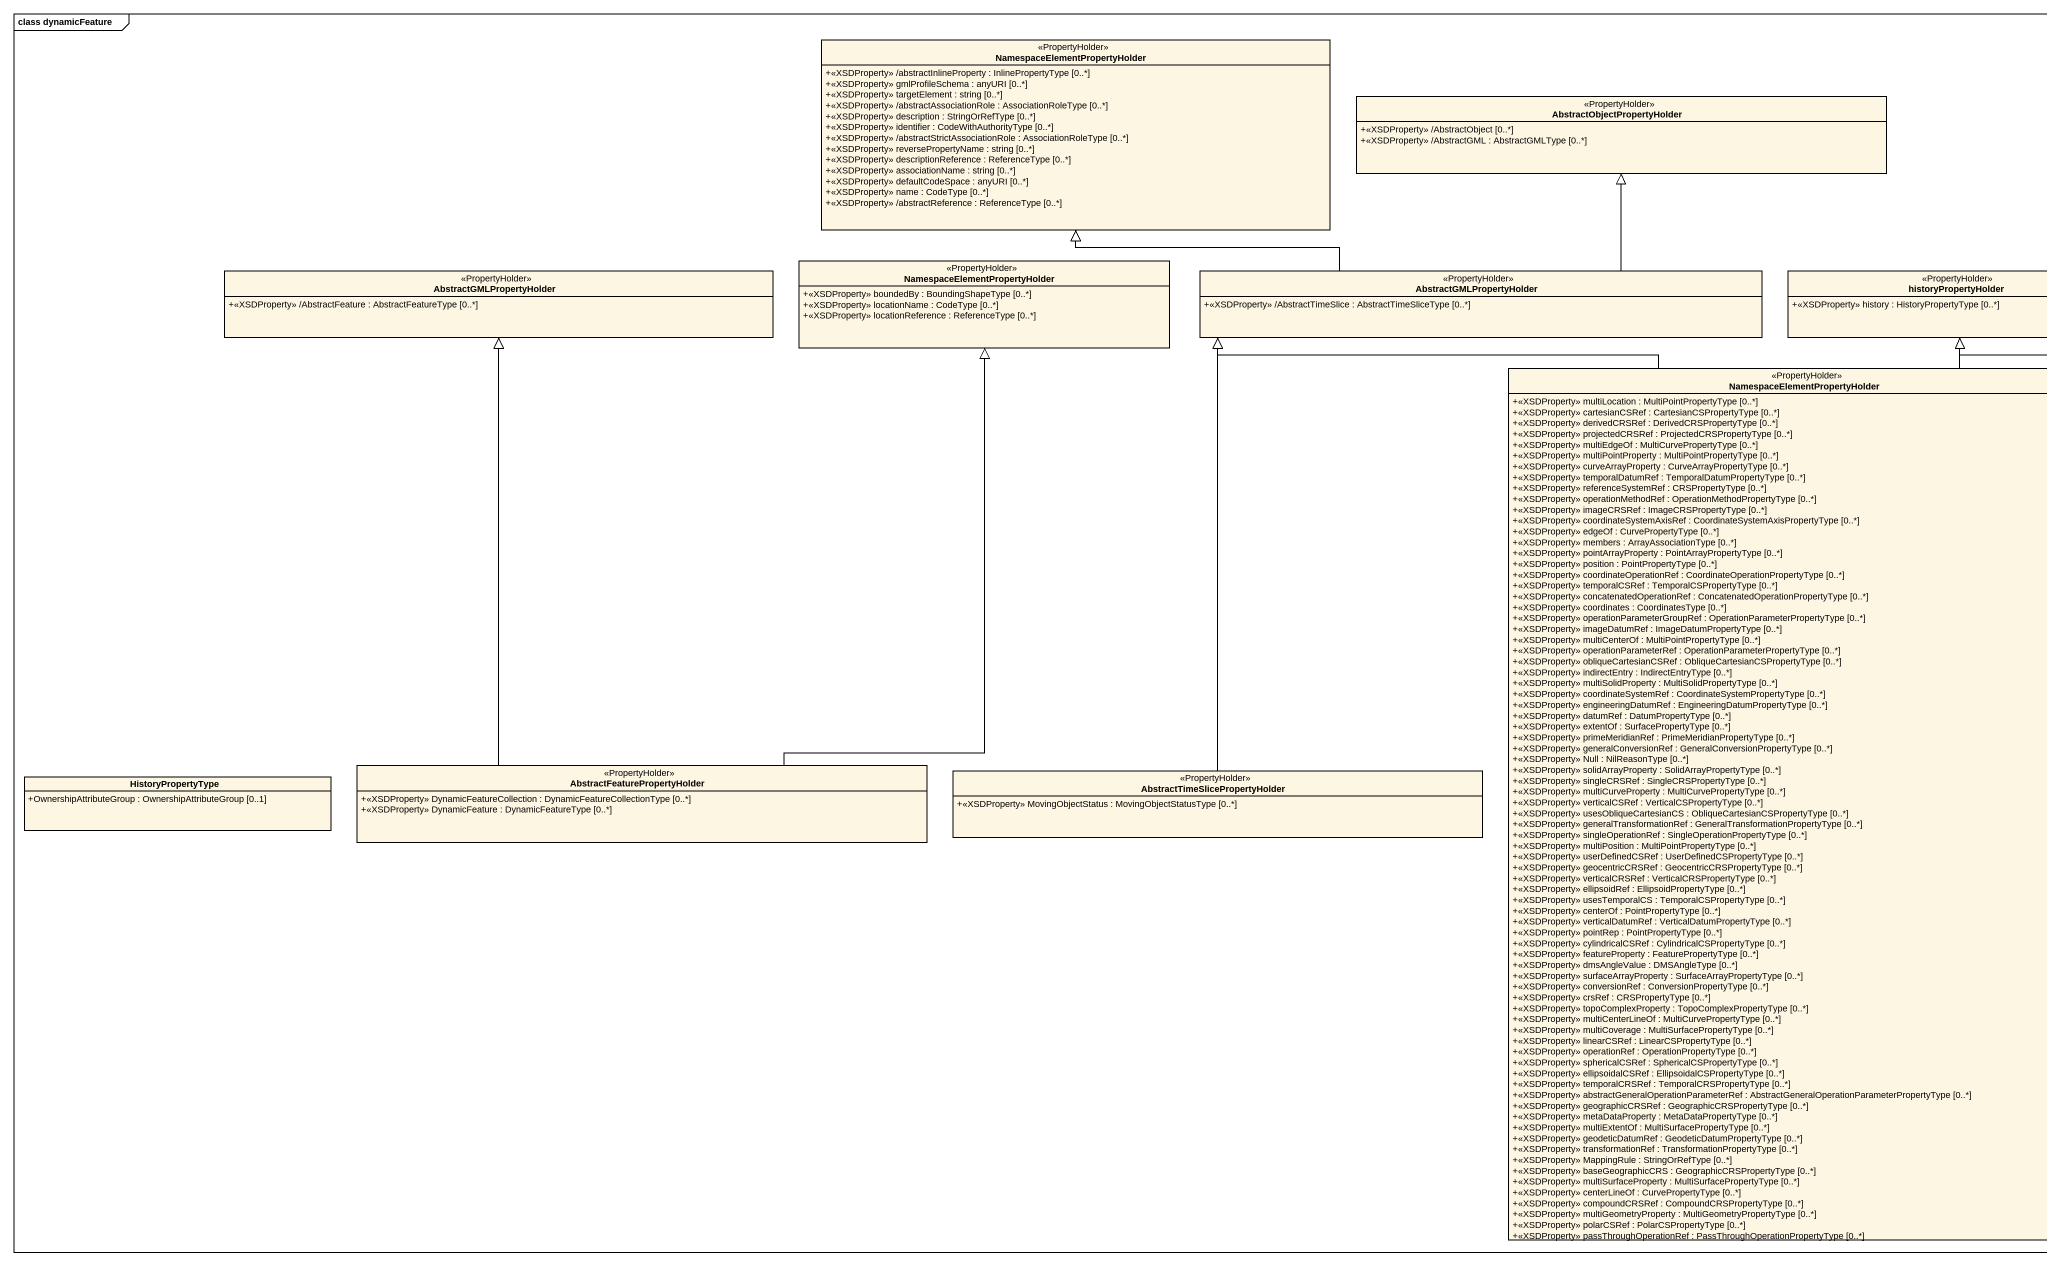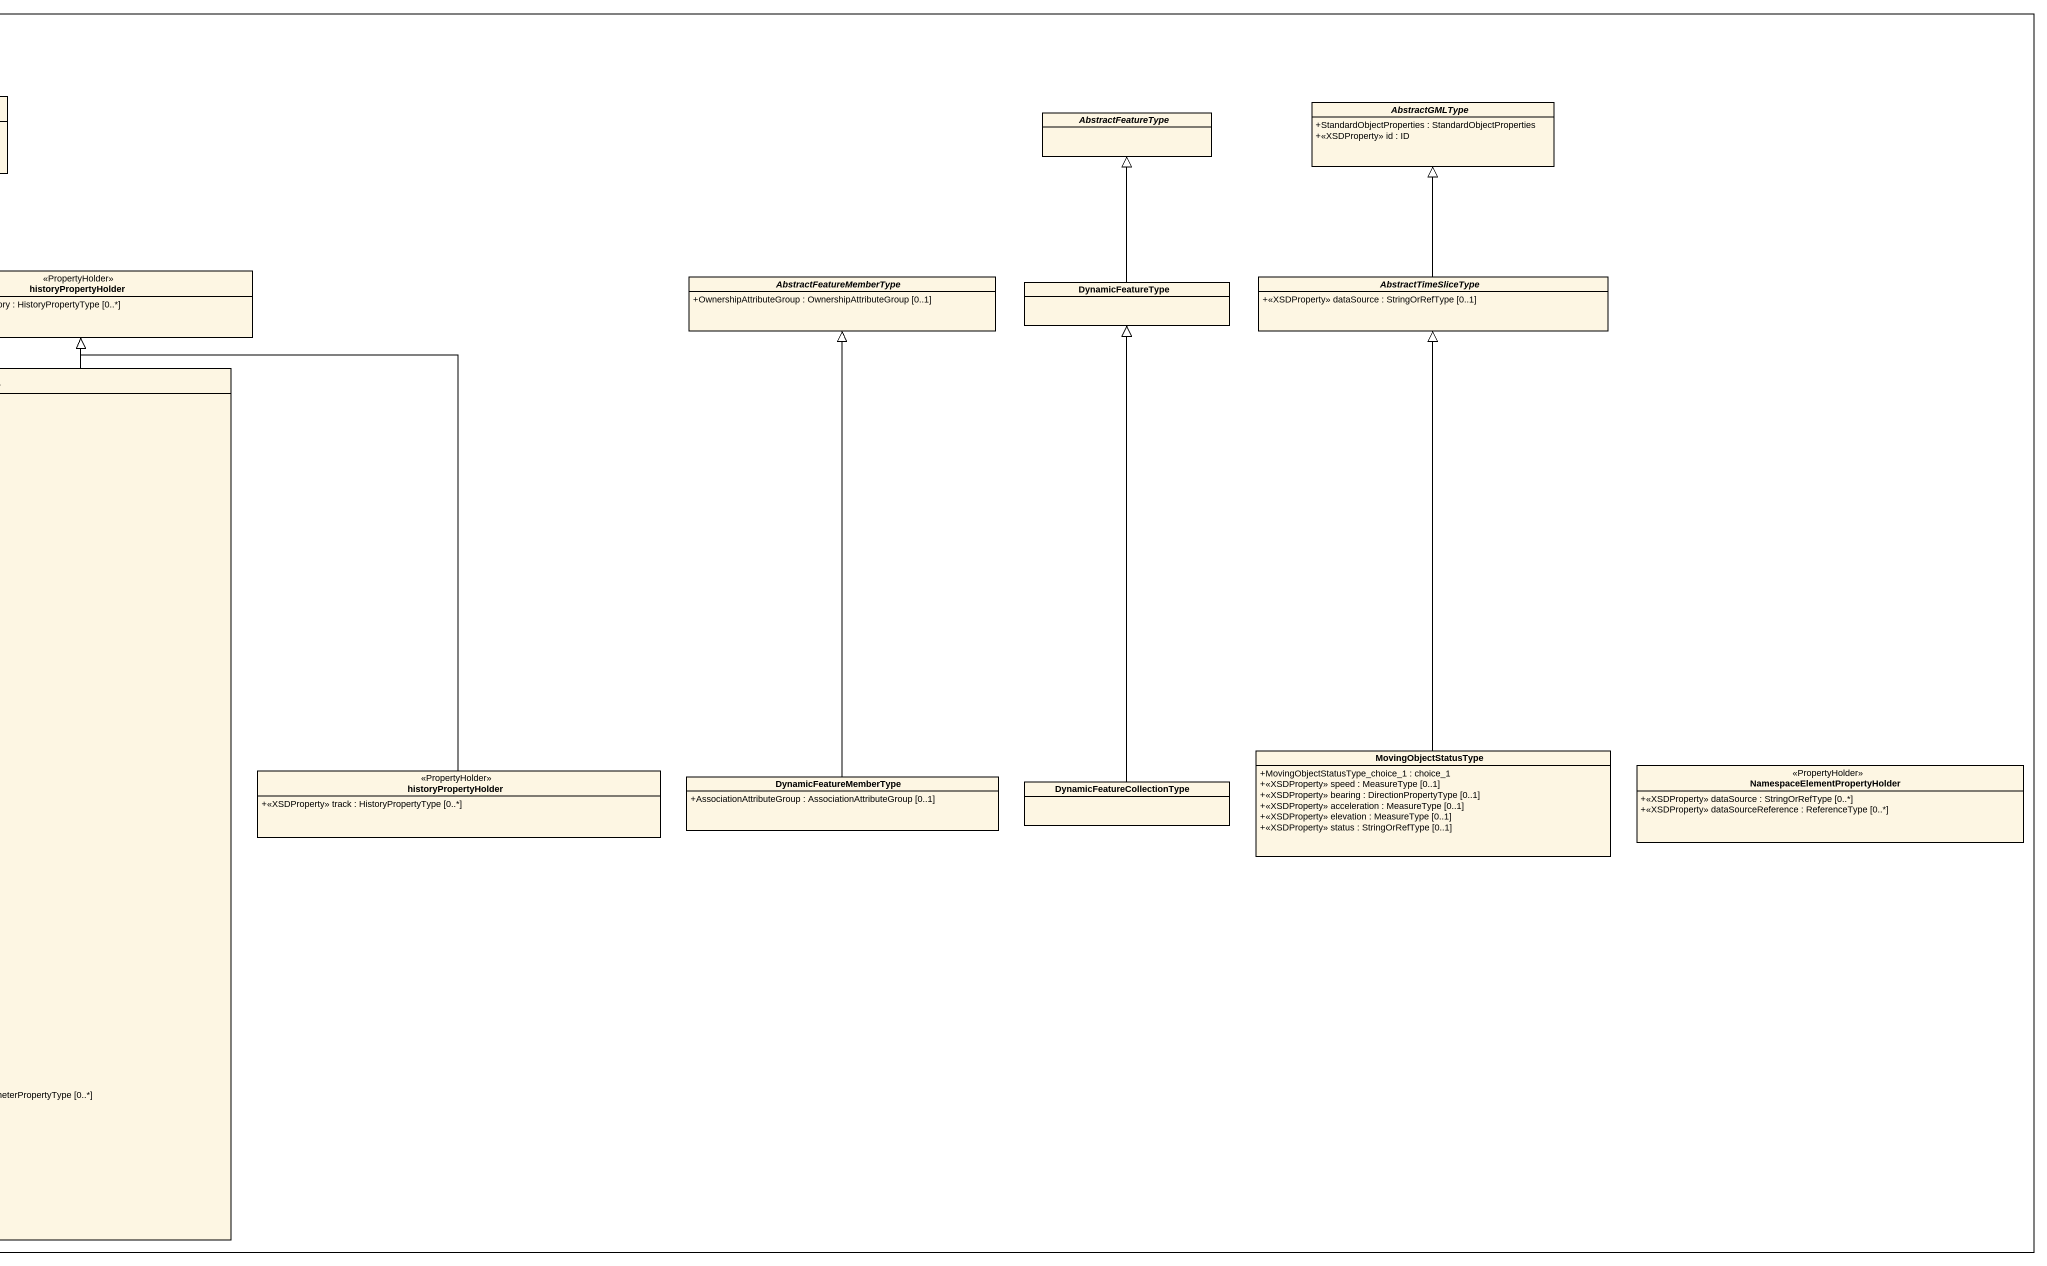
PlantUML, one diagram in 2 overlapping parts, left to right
@startuml
mainframe class dynamicFeature
hide circle
hide empty members
skinparam classAttributeIconSize 0
class "NamespaceElementPropertyHolder" as NamespaceElementPropertyHold <<PropertyHolder>> {
  +<<XSDProperty>> /abstractInlineProperty : InlinePropertyType [0..*]
  +<<XSDProperty>> gmlProfileSchema : anyURI [0..*]
  +<<XSDProperty>> targetElement : string [0..*]
  +<<XSDProperty>> /abstractAssociationRole : AssociationRoleType [0..*]
  +<<XSDProperty>> description : StringOrRefType [0..*]
  +<<XSDProperty>> identifier : CodeWithAuthorityType [0..*]
  +<<XSDProperty>> /abstractStrictAssociationRole : AssociationRoleType [0..*]
  +<<XSDProperty>> reversePropertyName : string [0..*]
  +<<XSDProperty>> descriptionReference : ReferenceType [0..*]
  +<<XSDProperty>> associationName : string [0..*]
  +<<XSDProperty>> defaultCodeSpace : anyURI [0..*]
  +<<XSDProperty>> name : CodeType [0..*]
  +<<XSDProperty>> /abstractReference : ReferenceType [0..*]
}
class AbstractObjectPropertyHolder <<PropertyHolder>> {
  +<<XSDProperty>> /AbstractObject [0..*]
  +<<XSDProperty>> /AbstractGML : AbstractGMLType [0..*]
}
abstract class AbstractFeatureType
abstract class AbstractGMLType {
  +StandardObjectProperties : StandardObjectProperties
  +<<XSDProperty>> id : ID
}
class AbstractGMLPropertyHolder <<PropertyHolder>> {
  +<<XSDProperty>> /AbstractFeature : AbstractFeatureType [0..*]
}
class "NamespaceElementPropertyHolder" as NamespaceElementPropertyHold_2 <<PropertyHolder>> {
  +<<XSDProperty>> boundedBy : BoundingShapeType [0..*]
  +<<XSDProperty>> locationName : CodeType [0..*]
  +<<XSDProperty>> locationReference : ReferenceType [0..*]
}
class "AbstractGMLPropertyHolder" as AbstractGMLPropertyHolder_2 <<PropertyHolder>> {
  +<<XSDProperty>> /AbstractTimeSlice : AbstractTimeSliceType [0..*]
}
class historyPropertyHolder <<PropertyHolder>> {
  +<<XSDProperty>> history : HistoryPropertyType [0..*]
}
abstract class AbstractFeatureMemberType {
  +OwnershipAttributeGroup : OwnershipAttributeGroup [0..1]
}
class DynamicFeatureType
abstract class AbstractTimeSliceType {
  +<<XSDProperty>> dataSource : StringOrRefType [0..1]
}
class "NamespaceElementPropertyHolder" as NamespaceElementPropertyHold_3 <<PropertyHolder>> {
  +<<XSDProperty>> multiLocation : MultiPointPropertyType [0..*]
  +<<XSDProperty>> cartesianCSRef : CartesianCSPropertyType [0..*]
  +<<XSDProperty>> derivedCRSRef : DerivedCRSPropertyType [0..*]
  +<<XSDProperty>> projectedCRSRef : ProjectedCRSPropertyType [0..*]
  +<<XSDProperty>> multiEdgeOf : MultiCurvePropertyType [0..*]
  +<<XSDProperty>> multiPointProperty : MultiPointPropertyType [0..*]
  +<<XSDProperty>> curveArrayProperty : CurveArrayPropertyType [0..*]
  +<<XSDProperty>> temporalDatumRef : TemporalDatumPropertyType [0..*]
  +<<XSDProperty>> referenceSystemRef : CRSPropertyType [0..*]
  +<<XSDProperty>> operationMethodRef : OperationMethodPropertyType [0..*]
  +<<XSDProperty>> imageCRSRef : ImageCRSPropertyType [0..*]
  +<<XSDProperty>> coordinateSystemAxisRef : CoordinateSystemAxisPropertyType [0..*]
  +<<XSDProperty>> edgeOf : CurvePropertyType [0..*]
  +<<XSDProperty>> members : ArrayAssociationType [0..*]
  +<<XSDProperty>> pointArrayProperty : PointArrayPropertyType [0..*]
  +<<XSDProperty>> position : PointPropertyType [0..*]
  +<<XSDProperty>> coordinateOperationRef : CoordinateOperationPropertyType [0..*]
  +<<XSDProperty>> temporalCSRef : TemporalCSPropertyType [0..*]
  +<<XSDProperty>> concatenatedOperationRef : ConcatenatedOperationPropertyType [0..*]
  +<<XSDProperty>> coordinates : CoordinatesType [0..*]
  +<<XSDProperty>> operationParameterGroupRef : OperationParameterPropertyType [0..*]
  +<<XSDProperty>> imageDatumRef : ImageDatumPropertyType [0..*]
  +<<XSDProperty>> multiCenterOf : MultiPointPropertyType [0..*]
  +<<XSDProperty>> operationParameterRef : OperationParameterPropertyType [0..*]
  +<<XSDProperty>> obliqueCartesianCSRef : ObliqueCartesianCSPropertyType [0..*]
  +<<XSDProperty>> indirectEntry : IndirectEntryType [0..*]
  +<<XSDProperty>> multiSolidProperty : MultiSolidPropertyType [0..*]
  +<<XSDProperty>> coordinateSystemRef : CoordinateSystemPropertyType [0..*]
  +<<XSDProperty>> engineeringDatumRef : EngineeringDatumPropertyType [0..*]
  +<<XSDProperty>> datumRef : DatumPropertyType [0..*]
  +<<XSDProperty>> extentOf : SurfacePropertyType [0..*]
  +<<XSDProperty>> primeMeridianRef : PrimeMeridianPropertyType [0..*]
  +<<XSDProperty>> generalConversionRef : GeneralConversionPropertyType [0..*]
  +<<XSDProperty>> Null : NilReasonType [0..*]
  +<<XSDProperty>> solidArrayProperty : SolidArrayPropertyType [0..*]
  +<<XSDProperty>> singleCRSRef : SingleCRSPropertyType [0..*]
  +<<XSDProperty>> multiCurveProperty : MultiCurvePropertyType [0..*]
  +<<XSDProperty>> verticalCSRef : VerticalCSPropertyType [0..*]
  +<<XSDProperty>> usesObliqueCartesianCS : ObliqueCartesianCSPropertyType [0..*]
  +<<XSDProperty>> generalTransformationRef : GeneralTransformationPropertyType [0..*]
  +<<XSDProperty>> singleOperationRef : SingleOperationPropertyType [0..*]
  +<<XSDProperty>> multiPosition : MultiPointPropertyType [0..*]
  +<<XSDProperty>> userDefinedCSRef : UserDefinedCSPropertyType [0..*]
  +<<XSDProperty>> geocentricCRSRef : GeocentricCRSPropertyType [0..*]
  +<<XSDProperty>> verticalCRSRef : VerticalCRSPropertyType [0..*]
  +<<XSDProperty>> ellipsoidRef : EllipsoidPropertyType [0..*]
  +<<XSDProperty>> usesTemporalCS : TemporalCSPropertyType [0..*]
  +<<XSDProperty>> centerOf : PointPropertyType [0..*]
  +<<XSDProperty>> verticalDatumRef : VerticalDatumPropertyType [0..*]
  +<<XSDProperty>> pointRep : PointPropertyType [0..*]
  +<<XSDProperty>> cylindricalCSRef : CylindricalCSPropertyType [0..*]
  +<<XSDProperty>> featureProperty : FeaturePropertyType [0..*]
  +<<XSDProperty>> dmsAngleValue : DMSAngleType [0..*]
  +<<XSDProperty>> surfaceArrayProperty : SurfaceArrayPropertyType [0..*]
  +<<XSDProperty>> conversionRef : ConversionPropertyType [0..*]
  +<<XSDProperty>> crsRef : CRSPropertyType [0..*]
  +<<XSDProperty>> topoComplexProperty : TopoComplexPropertyType [0..*]
  +<<XSDProperty>> multiCenterLineOf : MultiCurvePropertyType [0..*]
  +<<XSDProperty>> multiCoverage : MultiSurfacePropertyType [0..*]
  +<<XSDProperty>> linearCSRef : LinearCSPropertyType [0..*]
  +<<XSDProperty>> operationRef : OperationPropertyType [0..*]
  +<<XSDProperty>> sphericalCSRef : SphericalCSPropertyType [0..*]
  +<<XSDProperty>> ellipsoidalCSRef : EllipsoidalCSPropertyType [0..*]
  +<<XSDProperty>> temporalCRSRef : TemporalCRSPropertyType [0..*]
  +<<XSDProperty>> abstractGeneralOperationParameterRef : AbstractGeneralOperationParameterPropertyType [0..*]
  +<<XSDProperty>> geographicCRSRef : GeographicCRSPropertyType [0..*]
  +<<XSDProperty>> metaDataProperty : MetaDataPropertyType [0..*]
  +<<XSDProperty>> multiExtentOf : MultiSurfacePropertyType [0..*]
  +<<XSDProperty>> geodeticDatumRef : GeodeticDatumPropertyType [0..*]
  +<<XSDProperty>> transformationRef : TransformationPropertyType [0..*]
  +<<XSDProperty>> MappingRule : StringOrRefType [0..*]
  +<<XSDProperty>> baseGeographicCRS : GeographicCRSPropertyType [0..*]
  +<<XSDProperty>> multiSurfaceProperty : MultiSurfacePropertyType [0..*]
  +<<XSDProperty>> centerLineOf : CurvePropertyType [0..*]
  +<<XSDProperty>> compoundCRSRef : CompoundCRSPropertyType [0..*]
  +<<XSDProperty>> multiGeometryProperty : MultiGeometryPropertyType [0..*]
  +<<XSDProperty>> polarCSRef : PolarCSPropertyType [0..*]
  +<<XSDProperty>> passThroughOperationRef : PassThroughOperationPropertyType [0..*]
}
class HistoryPropertyType {
  +OwnershipAttributeGroup : OwnershipAttributeGroup [0..1]
}
class "AbstractFeaturePropertyHolder" as AbstractFeaturePropertyHolde <<PropertyHolder>> {
  +<<XSDProperty>> DynamicFeatureCollection : DynamicFeatureCollectionType [0..*]
  +<<XSDProperty>> DynamicFeature : DynamicFeatureType [0..*]
}
class "AbstractTimeSlicePropertyHolder" as AbstractTimeSlicePropertyHol <<PropertyHolder>> {
  +<<XSDProperty>> MovingObjectStatus : MovingObjectStatusType [0..*]
}
class "historyPropertyHolder" as historyPropertyHolder_2 <<PropertyHolder>> {
  +<<XSDProperty>> track : HistoryPropertyType [0..*]
}
class DynamicFeatureMemberType {
  +AssociationAttributeGroup : AssociationAttributeGroup [0..1]
}
class DynamicFeatureCollectionType
class MovingObjectStatusType {
  +MovingObjectStatusType_choice_1 : choice_1
  +<<XSDProperty>> speed : MeasureType [0..1]
  +<<XSDProperty>> bearing : DirectionPropertyType [0..1]
  +<<XSDProperty>> acceleration : MeasureType [0..1]
  +<<XSDProperty>> elevation : MeasureType [0..1]
  +<<XSDProperty>> status : StringOrRefType [0..1]
}
class "NamespaceElementPropertyHolder" as NamespaceElementPropertyHold_4 <<PropertyHolder>> {
  +<<XSDProperty>> dataSource : StringOrRefType [0..*]
  +<<XSDProperty>> dataSourceReference : ReferenceType [0..*]
}
AbstractGMLPropertyHolder_2 -left-|> NamespaceElementPropertyHold
AbstractGMLPropertyHolder_2 -up-|> AbstractObjectPropertyHolder
DynamicFeatureType -up-|> AbstractFeatureType
AbstractTimeSliceType -up-|> AbstractGMLType
NamespaceElementPropertyHold_3 -up-|> AbstractGMLPropertyHolder_2
NamespaceElementPropertyHold_3 -up-|> historyPropertyHolder
AbstractFeaturePropertyHolde -up-|> AbstractGMLPropertyHolder
AbstractFeaturePropertyHolde -up-|> NamespaceElementPropertyHold_2
AbstractTimeSlicePropertyHol -up-|> AbstractGMLPropertyHolder_2
historyPropertyHolder_2 -up-|> historyPropertyHolder
DynamicFeatureMemberType -up-|> AbstractFeatureMemberType
DynamicFeatureCollectionType -up-|> DynamicFeatureType
MovingObjectStatusType -up-|> AbstractTimeSliceType
@enduml
